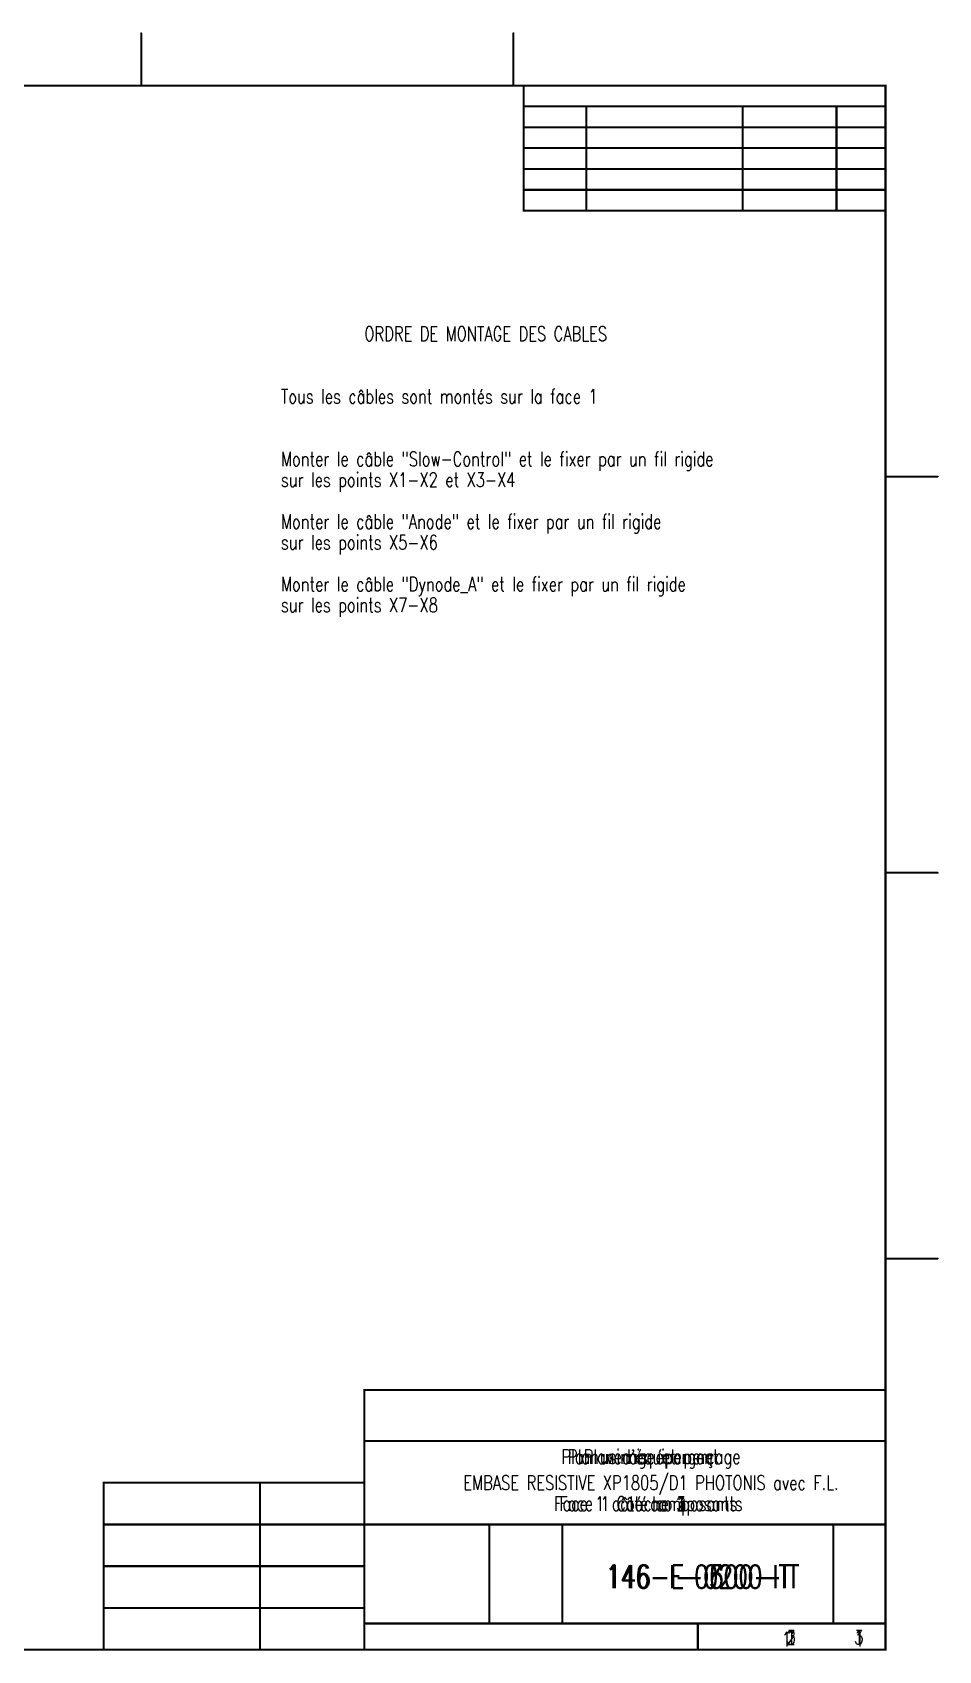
# Model space of a CAD drawing. Extents: x -105 to 180, y -98 to 99.
# Drawn here: x 69.4 to 179.8, y -97.9 to 99.2 of the extents above; entities that cross this region are included whole.
import ezdxf
from ezdxf.enums import TextEntityAlignment as Align

# ---------------------------------------------------------------- set-up
doc = ezdxf.new("R2010")
doc.units = 0
for name, color, linetype in [('2D_LINE_00', 1, 'CONTINUOUS'), ('TEXT_01', 1, 'CONTINUOUS'), ('TEXT_02', 5, 'CONTINUOUS'), ('TEXT_04', 2, 'CONTINUOUS'), ('TEXT_21', 3, 'CONTINUOUS'), ('TEXT_24', 6, 'CONTINUOUS'), ('TEXT_27', 4, 'CONTINUOUS')]:
    doc.layers.add(name, color=color, linetype=linetype)
doc.styles.add('W0$2', font='simplex', dxfattribs={"width": 0.75})

# ---------------------------------------------------------------- blocks, each defined once
blk = doc.blocks.new('SMOOTH_0$254')
at = {"const_width": 0.127}
blk.add_lwpolyline([(-0.0635, 0, 1), (0.0635, 0, 1)], format="xyb", close=True, dxfattribs=at)
blk = doc.blocks.new('DRAWING_5')
at = {"layer": '2D_LINE_00', "const_width": 0.254}
for points in [[(181.102, 196.85), (181.102, 190.5)], [(226.441, 196.85), (226.441, 190.5)], [(227.711, 187.96), (271.78, 187.96)], [(235.331, 187.96), (235.331, 175.26)], [(254.381, 187.96), (254.381, 175.26)], [(265.811, 187.96), (265.811, 175.26)], [(227.711, 185.42), (271.78, 185.42)], [(227.711, 182.88), (271.78, 182.88)], [(227.711, 180.34), (271.78, 180.34)], [(227.711, 177.8), (271.78, 177.8)], [(278.13, 142.875), (271.78, 142.875)], [(278.13, 94.615), (271.78, 94.615)], [(278.13, 47.625), (271.78, 47.625)], [(208.28, 31.623), (208.28, 0)], [(271.78, 25.4), (208.28, 25.4)], [(195.58, 20.32), (195.58, 0)], [(208.153, 15.24), (176.53, 15.24)], [(271.78, 15.24), (208.153, 15.24)], [(223.52, 15.24), (223.52, 3.175)], [(232.41, 15.24), (232.41, 3.175)], [(265.43, 15.24), (265.43, 3.175)], [(208.28, 10.16), (176.53, 10.16)], [(208.28, 5.08), (176.53, 5.08)], [(271.78, 3.175), (208.28, 3.175)], [(248.92, 3.175), (248.92, 0)]]:
    blk.add_lwpolyline(points, dxfattribs=at)
for points in [[(271.78, 0), (271.78, 190.5), (0, 190.5), (0, 0)], [(271.78, 190.5), (227.711, 190.5), (227.711, 175.26), (271.78, 175.26)], [(271.78, 0), (271.78, 31.623), (208.28, 31.623), (208.28, 20.32), (176.53, 20.32), (176.53, 0)]]:
    blk.add_lwpolyline(points, close=True, dxfattribs=at)
at = {"layer": '2D_LINE_00'}
for p in [(181.102, 196.85), (226.441, 196.85), (181.102, 190.5), (226.441, 190.5), (227.711, 190.5), (271.78, 190.5), (271.78, 190.5), (227.711, 187.96), (235.331, 187.96), (254.381, 187.96), (265.811, 187.96), (271.78, 187.96), (227.711, 185.42), (271.78, 185.42), (227.711, 182.88), (271.78, 182.88), (227.711, 180.34), (271.78, 180.34), (227.711, 177.8), (271.78, 177.8), (227.711, 175.26), (235.331, 175.26), (254.381, 175.26), (265.811, 175.26), (271.78, 175.26), (271.78, 142.875), (278.13, 142.875), (271.78, 94.615), (278.13, 94.615), (271.78, 47.625), (278.13, 47.625), (208.28, 31.623), (208.28, 31.623), (271.78, 31.623), (208.28, 25.4), (271.78, 25.4), (176.53, 20.32), (195.58, 20.32), (208.28, 20.32), (176.53, 15.24), (208.153, 15.24), (208.153, 15.24), (223.52, 15.24), (232.41, 15.24), (265.43, 15.24), (271.78, 15.24), (176.53, 10.16), (208.28, 10.16), (176.53, 5.08), (208.28, 5.08), (208.28, 3.175), (223.52, 3.175), (232.41, 3.175), (248.92, 3.175), (265.43, 3.175), (271.78, 3.175), (176.53, 0), (195.58, 0), (208.28, 0), (248.92, 0), (271.78, 0), (271.78, 0)]:
    blk.add_blockref('SMOOTH_0$254', p, dxfattribs=at)

msp = doc.modelspace()

# ---------------------------------------------------------------- block references
msp.add_blockref('DRAWING_5', (-98.425, -97.79))

# ---------------------------------------------------------------- texts
at = {"layer": 'TEXT_01', "style": 'W0$2', "width": 0.75}
for s, height, p in [('EMBASE RESISTIVE XP1805/D1 PHOTONIS avec F.L.', 1.75, (144.78, -77.47)), ('Couche 1', 1.75, (144.78, -80.01)), ('146-I-0300-IT', 2.8, (150.495, -88.9))]:
    msp.add_text(s, height=height, dxfattribs=at).set_placement(p, align=Align.MIDDLE_CENTER)
for s, p in [('1', (161.29, -97.155)), ('3', (169.545, -97.155))]:
    msp.add_text(s, height=1.75, dxfattribs=at).set_placement(p)
at = {"layer": 'TEXT_02', "style": 'W0$2', "width": 0.75}
for s, height, p in [('EMBASE RESISTIVE XP1805/D1 PHOTONIS avec F.L.', 1.75, (144.78, -77.47)), ('Couche 2', 1.75, (144.78, -80.01)), ('146-I-0300-IT', 2.8, (150.495, -88.9))]:
    msp.add_text(s, height=height, dxfattribs=at).set_placement(p, align=Align.MIDDLE_CENTER)
for s, p in [('2', (161.29, -97.155)), ('3', (169.545, -97.155))]:
    msp.add_text(s, height=1.75, dxfattribs=at).set_placement(p)
at = {"layer": 'TEXT_04', "style": 'W0$2', "width": 0.75}
for s, height, p in [('EMBASE RESISTIVE XP1805/D1 PHOTONIS avec F.L.', 1.75, (144.78, -77.47)), ('Couche 3', 1.75, (144.78, -80.01)), ('146-I-0300-IT', 2.8, (150.495, -88.9))]:
    msp.add_text(s, height=height, dxfattribs=at).set_placement(p, align=Align.MIDDLE_CENTER)
for p in [(161.29, -97.155), (169.545, -97.155)]:
    msp.add_text('3', height=1.75, dxfattribs=at).set_placement(p)
at = {"layer": 'TEXT_21', "style": 'W0$2', "width": 0.75}
for s, height, p in [('Plan vernis épargne', 1.75, (143.51, -74.295)), ('EMBASE RESISTIVE XP1805/D1 PHOTONIS avec F.L.', 1.75, (144.78, -77.47)), ('Face 1 côté composants', 1.75, (144.78, -80.01)), ('146-I-0500-IT', 2.8, (150.495, -88.9))]:
    msp.add_text(s, height=height, dxfattribs=at).set_placement(p, align=Align.MIDDLE_CENTER)
for p in [(161.29, -97.155), (169.545, -97.155)]:
    msp.add_text('1', height=1.75, dxfattribs=at).set_placement(p)
at = {"layer": 'TEXT_24', "style": 'W0$2', "width": 0.75}
for s, height, p in [('Plan usinage et perçage', 1.75, (144.78, -74.295)), ('EMBASE RESISTIVE XP1805/D1 PHOTONIS avec F.L.', 1.75, (144.78, -77.47)), ('146-I-0600-IT', 2.8, (150.495, -88.9)), ('1', 1.75, (161.29, -96.52)), ('1', 1.75, (170.18, -96.52))]:
    msp.add_text(s, height=height, dxfattribs=at).set_placement(p, align=Align.MIDDLE_CENTER)
at = {"layer": 'TEXT_27', "style": 'W0$2', "width": 0.75}
for s, p in [('ORDRE DE MONTAGE DES CABLES', (109.855, 61.595)), ('Tous les câbles sont montés sur la face 1', (99.695, 53.975)), ('Monter le câble "Slow-Control" et le fixer par un fil rigide', (99.695, 46.355)), ('sur les points X1-X2 et X3-X4', (99.695, 43.815)), ('Monter le câble "Anode" et le fixer par un fil rigide', (99.695, 38.735)), ('sur les points X5-X6', (99.695, 36.195)), ('Monter le câble "Dynode_A" et le fixer par un fil rigide', (99.695, 31.115)), ('sur les points X7-X8', (99.695, 28.575)), ('1', (161.29, -97.155)), ('1', (169.545, -97.155))]:
    msp.add_text(s, height=1.75, dxfattribs=at).set_placement(p)
for s, height, p in [("Plan d'équipement", 1.75, (144.78, -74.295)), ('EMBASE RESISTIVE XP1805/D1 PHOTONIS avec F.L.', 1.75, (144.78, -77.47)), ('Face 1 côté composants', 1.75, (144.145, -80.01)), ('146-E-0200-IT', 2.8, (151.13, -88.9))]:
    msp.add_text(s, height=height, dxfattribs=at).set_placement(p, align=Align.MIDDLE_CENTER)

doc.saveas('drawing.dxf')
